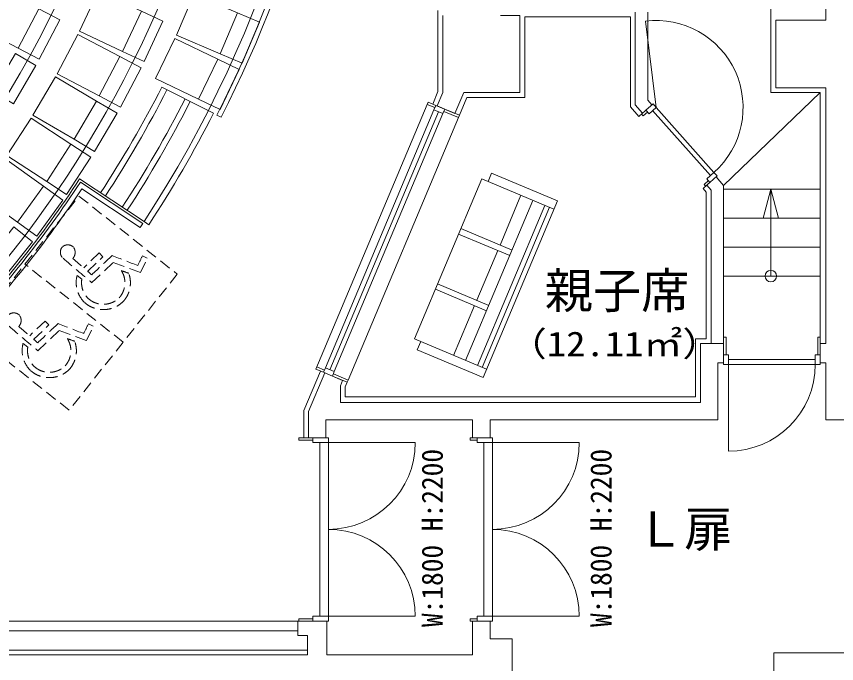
# Model space of a CAD drawing. Units: millimetres, scale not verified. Extents: x -24806 to 31194, y -25247 to 14164.
# Drawn here: x 10768 to 19277, y -17832 to -11120 of the extents above; entities that cross this region are included whole.
import ezdxf
from ezdxf.enums import TextEntityAlignment as Align

# ---------------------------------------------------------------- set-up
doc = ezdxf.new("R2010")
doc.units = ezdxf.units.MM
doc.header["$LTSCALE"] = 100
doc.linetypes.add('DASHED1', pattern=[1.8, 1.2, -0.6])
doc.layers.add('0-0', color=7, linetype='Continuous', lineweight=18)
doc.layers.add('C-F', color=7, linetype='Continuous', lineweight=18)
doc.layers.add('0-A', color=7, linetype='Continuous')
doc.styles.add('HGｺﾞｼｯｸE', font='')
doc.styles.add('ＭＳ ゴシック', font='')
doc.styles.get('HGｺﾞｼｯｸE').set_extended_font_data('HGｺﾞｼｯｸE')
doc.styles.get('ＭＳ ゴシック').set_extended_font_data('MS Gothic')

msp = doc.modelspace()

# ---------------------------------------------------------------- linework, layer by layer
at = {"layer": '0-0'}
for p, q in [((19165.6, -11159.3), (19165.6, -1948.3)), ((18594.9, -10944), (18594.9, -11910.2)), ((15140.8, -11059.2), (15140.8, -11900.1)), ((15190.9, -11910.2), (15190.9, -11109.2)), ((17138.2, -11124.3), (16041.9, -11124.3)), ((16041.9, -11960.3), (16041.9, -11124.3)), ((17138.2, -11124.3), (17138.2, -12056.9)), ((17188.3, -11074.2), (17188.3, -12037.9)), ((17318.4, -11074.2), (17318.4, -11988.4)), ((17405.8, -12064.1), (17293.4, -11170)), ((18645, -11860.1), (18645, -11159.3)), ((18645, -11159.3), (19165.6, -11159.3)), ((12276.8, -11853.3), (12759.1, -12097.5)), ((15086.5, -12029.2), (15140.8, -11900.1)), ((15317.2, -12126.3), (15408.1, -11910.2)), ((15991.8, -11910.2), (15408.1, -11910.2)), ((18104.4, -12872.6), (19105.5, -11910.2)), ((18594.9, -11910.2), (19105.5, -11910.2)), ((19165.6, -11860.1), (18645, -11860.1)), ((19105.5, -11910.2), (19105.5, -14463.2)), ((19165.6, -11860.1), (19165.6, -14513.3)), ((15363.4, -12145.7), (15441.4, -11960.3)), ((15441.4, -11960.3), (16041.9, -11960.3)), ((17361.3, -12036.6), (17318.4, -11988.4)), ((13875.7, -14778.3), (15030.7, -12032.9)), ((15118.8, -12042.8), (15040.4, -12009.8)), ((15118.8, -12042.8), (15099.4, -12088.9)), ((15118.8, -12042.8), (15317.2, -12126.3)), ((15363.4, -12145.7), (15211.1, -12081.6)), ((17226.6, -12156.4), (17138.2, -12056.9)), ((17264, -12123.1), (17188.3, -12037.9)), ((17330.9, -12130.6), (17405.8, -12064.1)), ((18004.4, -12737.5), (17405.8, -12064.1)), ((12759.1, -12097.5), (12812.7, -12124.6)), ((12893, -12165.4), (12848.4, -12142.7)), ((15099.4, -12088.9), (13973.5, -14765.2)), ((15145.5, -12108.3), (14019.7, -14784.6)), ((15191.7, -12127.8), (14065.8, -14804)), ((17226.6, -12156.4), (17264, -12123.1)), ((17967, -12770.8), (17368.4, -12097.3)), ((15696.8, -12746.4), (15660.9, -12831.7)), ((16379.7, -13033.7), (15696.8, -12746.4)), ((17929.6, -12804.1), (18004.4, -12737.5)), ((11424.2, -12805.6), (12092.4, -13247.2)), ((11431.3, -12840.3), (12078.5, -13268.1)), ((15596.3, -12804.5), (16343.8, -13119.1)), ((18104.4, -12872.6), (18026.4, -12784.9)), ((17891.7, -12904.7), (17929.2, -12871.4)), ((17924.1, -12941.1), (17891.7, -12904.7)), ((17974.2, -12922.1), (17929.2, -12871.4)), ((17974.2, -12922.1), (17974.2, -14513.3)), ((18104.4, -14513.3), (18104.4, -12872.6)), ((19105.5, -12911.4), (18104.4, -12911.4)), ((18594.9, -12911.4), (18514.5, -13211.7)), ((16002.4, -12975.4), (15784.9, -13492.2)), ((17924.1, -12941.1), (17924.1, -14463.2)), ((16126.9, -13027.8), (15428, -14688.9)), ((16251.5, -13080.2), (15552.6, -14741.3)), ((16297.7, -13099.7), (15598.7, -14760.7)), ((15609, -14865.5), (16379.7, -13033.7)), ((12092.4, -13247.2), (12142.5, -13280.4)), ((19105.5, -13211.7), (18104.4, -13211.7)), ((15378.9, -13321.3), (15909.5, -13544.6)), ((15355.6, -13376.7), (15886.2, -13600)), ((19105.5, -13512.1), (18104.4, -13512.1)), ((15761.6, -13547.5), (15544.2, -14064.3)), ((19105.5, -13812.5), (18104.4, -13812.5)), ((15114.8, -13948.8), (15645.5, -14172.1)), ((15138.1, -13893.5), (15668.8, -14116.7)), ((15520.9, -14119.7), (15303.4, -14636.5)), ((17814, -14463.2), (17814, -15063.9)), ((17814, -14463.2), (17924.1, -14463.2)), ((18104.4, -14628.4), (18104.4, -14448.2)), ((19105.5, -14628.4), (19105.5, -14448.2)), ((14962, -14492.8), (14926.1, -14578.2)), ((17864.1, -14513.3), (17864.1, -15124)), ((17864.1, -14513.3), (18104.4, -14513.3)), ((18104.4, -14713.5), (18104.4, -14513.3)), ((19105.5, -14713.5), (19105.5, -14513.3)), ((19105.5, -14513.3), (19165.6, -14513.3)), ((14926.1, -14578.2), (15609, -14865.5)), ((18154.4, -14628.4), (18104.4, -14628.4)), ((18104.4, -14628.4), (18129.4, -14628.4)), ((18104.4, -14628.4), (18104.4, -14728.5)), ((18154.4, -14628.4), (18154.4, -14728.5)), ((19055.5, -14628.4), (19105.5, -14628.4)), ((19055.5, -14628.4), (19055.5, -14728.5)), ((19080.5, -14628.4), (19105.5, -14628.4)), ((19105.5, -14728.5), (19105.5, -14628.4)), ((18044.3, -14713.5), (18044.3, -15304.2)), ((18044.3, -14713.5), (18104.4, -14713.5)), ((19055.5, -14678.5), (18154.4, -14678.5)), ((19105.5, -14713.5), (19165.6, -14713.5)), ((19165.6, -14713.5), (19165.6, -15304.2)), ((13749.2, -15208.2), (13921.8, -14797.8)), ((13954.1, -14811.3), (13875.7, -14778.3)), ((13963.8, -14788.3), (13885.4, -14755.3)), ((18154.4, -14728.5), (18104.4, -14728.5)), ((18129.4, -14728.5), (18104.4, -14728.5)), ((18154.4, -14728.5), (18154.4, -15629.6)), ((19055.5, -14728.5), (18154.4, -14728.5)), ((13799.2, -15218.3), (13968, -14817.2)), ((13968, -14817.2), (14152.5, -14894.8)), ((14198.7, -14914.2), (14046.4, -14850.2)), ((14129.2, -14950.2), (14152.5, -14894.8)), ((14129.2, -14950.2), (14129.2, -15124)), ((14179.3, -14960.3), (14198.7, -14914.2)), ((14179.3, -14960.3), (14179.3, -15063.9)), ((14208.4, -14891.2), (14198.7, -14914.2)), ((14129.2, -15124), (17864.1, -15124)), ((17814, -15063.9), (14179.3, -15063.9)), ((13749.2, -15208.2), (13749.2, -15489.4)), ((13799.2, -15218.3), (13799.2, -15489.4)), ((13979.4, -15304.2), (15501.3, -15304.2)), ((15501.3, -15489.4), (15501.3, -15304.2)), ((19365.9, -15304.2), (19165.6, -15304.2)), ((13844.3, -15489.4), (13699.1, -15489.4)), ((13844.3, -15489.4), (13844.3, -15539.5)), ((13844.3, -15514.5), (13844.3, -15489.4)), ((13844.3, -15539.5), (14004.5, -15539.5)), ((13914.4, -15539.5), (14004.5, -15539.5)), ((13914.4, -15539.5), (13914.4, -17341.6)), ((14004.5, -15539.5), (14905.5, -15539.5)), ((14004.5, -17341.6), (14004.5, -15539.5)), ((15476.2, -15514.5), (15546.3, -15514.5)), ((15501.3, -15489.4), (15681.5, -15489.4)), ((15546.3, -15489.4), (15546.3, -15539.5)), ((15546.3, -15514.5), (15546.3, -15489.4)), ((15546.3, -15539.5), (15706.5, -15539.5)), ((15616.4, -15539.5), (15706.5, -15539.5)), ((15616.4, -15539.5), (15616.4, -17341.6)), ((15706.5, -15539.5), (16607.6, -15539.5)), ((15706.5, -17341.6), (15706.5, -15539.5)), ((13844.3, -17391.7), (13844.3, -17341.6)), ((13844.3, -17341.6), (14004.5, -17341.6)), ((13914.4, -17341.6), (14004.5, -17341.6)), ((14004.5, -17341.6), (14905.5, -17341.6)), ((15546.3, -17391.7), (15546.3, -17341.6)), ((15546.3, -17341.6), (15706.5, -17341.6)), ((15616.4, -17341.6), (15706.5, -17341.6)), ((15706.5, -17341.6), (16607.6, -17341.6)), ((10185, -17391.7), (13689.1, -17391.7)), ((13689.1, -17391.7), (13789.2, -17391.7)), ((13689.1, -17391.7), (13689.1, -17541.9)), ((13844.3, -17391.7), (13699.1, -17391.7)), ((13729.1, -17391.7), (13729.1, -17391.7)), ((13789.2, -17391.7), (13989.5, -17391.7)), ((13844.3, -17366.7), (13844.3, -17391.7)), ((13989.5, -17742.1), (13989.5, -17391.7)), ((15476.2, -17366.7), (15546.3, -17366.7)), ((15501.3, -17742.1), (15501.3, -17391.7)), ((15501.3, -17391.7), (15681.5, -17391.7)), ((15546.3, -17366.7), (15546.3, -17391.7)), ((15681.5, -17576.9), (15681.5, -17391.7)), ((10185, -17491.8), (13689.1, -17491.8)), ((13689.1, -17541.9), (13789.2, -17541.9)), ((13789.2, -17742.1), (13789.2, -17541.9)), ((15681.5, -17576.9), (15911.8, -17576.9)), ((15911.8, -18463), (15911.8, -17576.9)), ((10185, -17692.1), (13789.2, -17692.1)), ((10185, -17742.1), (13789.2, -17742.1)), ((13989.5, -17742.1), (15501.3, -17742.1))]:
    msp.add_line(p, q, dxfattribs=at)
at = {"layer": '0-0', "linetype": 'DASHED1'}
for p, q in [((10296.2, -14394.4), (11417.1, -12983.3)), ((11417.1, -12983.3), (12436.2, -13792.9)), ((11875.7, -14498.4), (10856.6, -13688.9)), ((12436.2, -13792.9), (11315.3, -15204)), ((11315.3, -15204), (10296.2, -14394.4))]:
    msp.add_line(p, q, dxfattribs=at)
at = {"layer": '0-0'}
for points in [[(10786.5, -11450.2), (10348.4, -11222.2), (10560.9, -10813.7), (10999.1, -11041.7)], [(11869.4, -11483.4), (11422, -11274.1), (11617.2, -10857), (12064.6, -11066.3)], [(12881.5, -11507.7), (12427.3, -11313.6), (12608.3, -10890.1), (13062.5, -11084.2)], [(11005.6, -11564.2), (10786.5, -11450.2), (10999.1, -11041.7), (11218.2, -11155.7)], [(12093.1, -11588.1), (11869.4, -11483.4), (12064.6, -11066.3), (12288.3, -11170.9)], [(13108.6, -11604.8), (12881.5, -11507.7), (13062.5, -11084.2), (13289.5, -11181.3)], [(11628.2, -11945), (11191, -11715.1), (11405.5, -11307.5), (11842.6, -11537.4)], [(12657.5, -11977.9), (12212.1, -11764.4), (12411.2, -11349.1), (12856.6, -11562.6)], [(10737, -12025.2), (10524.1, -11900.1), (10757.3, -11503), (10970.3, -11628.1)], [(11846.7, -12060), (11628.2, -11945), (11842.6, -11537.4), (12061.1, -11652.4)], [(12880.2, -12084.7), (12657.5, -11977.9), (12856.6, -11562.6), (13079.3, -11669.4)], [(11365.6, -12394.8), (10939.7, -12144.7), (11172.9, -11747.6), (11598.8, -11997.7)], [(11578.6, -12519.9), (11365.6, -12394.8), (11598.8, -11997.7), (11811.8, -12122.8)], [(17330.9, -12130.6), (17297.7, -12093.2), (17372.5, -12026.7), (17405.8, -12064.1)], [(11082.3, -12831.9), (10668.6, -12562.1), (10920.1, -12176.4), (11333.9, -12446.1)], [(11289.2, -12966.8), (11082.3, -12831.9), (11333.9, -12446.1), (11540.7, -12581)], [(10778.9, -13255.3), (10378.2, -12966.5), (10647.5, -12592.8), (11048.2, -12881.6)], [(17962.8, -12841.5), (17929.6, -12804.1), (18004.4, -12737.5), (18037.7, -12775)], [(10979.3, -13399.7), (10778.9, -13255.3), (11048.2, -12881.6), (11248.6, -13026)], [(10649.5, -13817.6), (10456.1, -13664), (10742.5, -13303.3), (10935.9, -13456.9)], [(13973.5, -14765.2), (14065.8, -14804), (14046.4, -14850.2), (13954.1, -14811.3)]]:
    msp.add_lwpolyline(points, close=True, dxfattribs=at)
for points in [[(15791.6, -11109.2), (15991.8, -11109.2), (15991.8, -11910.2)], [(15317.2, -12126.3), (15132.6, -12048.6), (15190.9, -11910.2)], [(15109.1, -12065.9), (15030.7, -12032.9), (15040.4, -12009.8)], [(15099.4, -12088.9), (15191.7, -12127.8), (15211.1, -12081.6)], [(15201.4, -12104.7), (15353.7, -12168.7), (15363.4, -12145.7)], [(17314.3, -12111.9), (17269.4, -12151.8), (17252.8, -12133.1), (17297.7, -12093.2)], [(14056.1, -14827.1), (14208.4, -14891.2), (15353.7, -12168.7)], [(15596.3, -12804.5), (14897.4, -14465.6), (15644.9, -14780.2)], [(17946.2, -12822.8), (17901.3, -12862.7), (17917.9, -12881.4), (17962.8, -12841.5)], [(11445.5, -12909.7), (12050.9, -13309.9), (12078.5, -13268.1)], [(18594.9, -13812.5), (18594.9, -12911.4), (18675.4, -13211.7)], [(18129.4, -14628.4), (18129.4, -14448.2), (18104.4, -14448.2)], [(19080.5, -14628.4), (19080.5, -14448.2), (19105.5, -14448.2)], [(19055.5, -14728.5), (19105.5, -14728.5), (19080.5, -14728.5)], [(13799.2, -15489.4), (13979.4, -15489.4), (13979.4, -15304.2)], [(15681.5, -15489.4), (15681.5, -15304.2), (18044.3, -15304.2)], [(13699.1, -15489.4), (13699.1, -15514.5), (13844.3, -15514.5)], [(14004.5, -15539.5), (14004.5, -15489.4), (13844.3, -15489.4)], [(15546.3, -15489.4), (15476.2, -15489.4), (15476.2, -15514.5)], [(15706.5, -15539.5), (15706.5, -15489.4), (15546.3, -15489.4)], [(14004.5, -17341.6), (14004.5, -17391.7), (13844.3, -17391.7)], [(15706.5, -17341.6), (15706.5, -17391.7), (15546.3, -17391.7)], [(13699.1, -17391.7), (13699.1, -17366.7), (13844.3, -17366.7)], [(15546.3, -17391.7), (15476.2, -17391.7), (15476.2, -17366.7)], [(18625, -18463), (18625, -17722.1), (19365.9, -17722.1)]]:
    msp.add_lwpolyline(points, dxfattribs=at)
msp.add_circle((18594.9, -13812.5), 59.8, dxfattribs=at)
for centre, radius, start, end in [((1875.1, -6553.8), 10312.3, 286.42264, 359.99989), ((1875.1, -6553.8), 11288.4, 297.10733, 0), ((1875.1, -6553.8), 12214.5, 326.77084, 0), ((1875.1, -6553.8), 12314.6, 333.00951, 358.01413), ((1875.1, -6553.8), 12364.7, 333.00951, 358.01413), ((17405.8, -12064.1), 901.1, 311.63353, 97.16454), ((1875.1, -6553.8), 11673.9, 326.78172, 333.00183), ((1875.1, -6553.8), 11734, 326.78172, 333.00183), ((1875.1, -6553.8), 11944.2, 326.77615, 333.00517), ((1875.1, -6553.8), 12004.3, 326.77615, 333.00517), ((1875.1, -6553.8), 12274.6, 326.7697, 333.00905), ((1875.1, -6553.8), 11413.6, 316.21176, 326.78732), ((1875.1, -6553.8), 11438.6, 316.33746, 326.66139), ((1875.1, -6553.8), 11488.7, 316.58723, 326.41119), ((18154.4, -14728.5), 901.1, 270, 0), ((14004.5, -15539.5), 901.1, 270, 0), ((15706.5, -15539.5), 901.1, 270, 0), ((14004.5, -17341.6), 901.1, 0, 90), ((15706.5, -17341.6), 901.1, 0, 90)]:
    msp.add_arc(centre, radius, start, end, dxfattribs=at)
at = {"layer": 'C-F', "linetype": 'DASHED1'}
for p, q in [((11446.6, -13845.9), (11397.5, -13808.1)), ((10886.1, -14551.5), (10837, -14513.7))]:
    msp.add_line(p, q, dxfattribs=at)
for points in [[(11507.8, -13763.1), (11665.6, -13613.9), (11627.9, -13573.7), (11466.7, -13726.2)], [(11550.7, -13881.4), (11772.1, -13673), (12054.9, -13776.1), (12126, -13626), (12076.2, -13603.3)], [(10947.3, -14468.6), (11105.1, -14319.5), (11067.4, -14279.3), (10906.2, -14431.8)], [(10990.2, -14586.9), (11211.7, -14378.5), (11494.4, -14481.6), (11565.5, -14331.5), (11515.7, -14308.8)]]:
    msp.add_lwpolyline(points, dxfattribs=at)
for centre, radius, start, end in [((11306.2, -13565.5), 82.2, 137.06934, 229.1713), ((11301, -13572.7), 83.8, 45.28678, 131.06638), ((11284.8, -13567.4), 92.7, 316.91554, 35.82687), ((135872.3, -145491.2), 181104.5, 133.25974, 133.35141), ((8823.3, -21581.1), 8503.4, 67.8703, 69.79539), ((14983.8, -15096.1), 3268.4, 152.82286, 154.79378), ((28089.1, 5865.7), 25757.9, 229.18252, 230.05341), ((31306.5, 10106.6), 31010.1, 229.94911, 230.22413), ((13259.9, -11823.2), 2614, 227.91068, 229.12534), ((11659.9, -13882.7), 233.9, 318.06467, 32.80682), ((12804.6, -11215.2), 2711.9, 249.5363, 251.25514), ((11662.9, -13882.9), 288, 317.4434, 20.24609), ((11676.4, -13880.9), 288.2, 165.38227, 225.75649), ((11673.3, -13881.3), 229.5, 171.11942, 226.03325), ((11669.9, -13870.8), 234.9, 228.41419, 314.25335), ((11670, -13867.4), 293.7, 228.4748, 314.27425), ((10740.6, -14278.3), 83.8, 45.28678, 131.06638), ((10724.4, -14273), 92.7, 316.91554, 35.82687), ((27528.7, 5160.2), 25757.9, 229.18252, 230.05341), ((30746, 9401.1), 31010.1, 229.94911, 230.22413), ((135311.8, -146196.7), 181104.5, 133.25974, 133.35141), ((8262.9, -22286.7), 8503.4, 67.8703, 69.79539), ((14423.3, -15801.6), 3268.4, 152.82286, 154.79378), ((11099.4, -14588.3), 233.9, 318.06467, 32.80682), ((12244.1, -11920.8), 2711.9, 249.5363, 251.25514), ((11115.9, -14586.4), 288.2, 165.38227, 225.75649), ((12699.4, -12528.8), 2614, 227.91068, 229.12534), ((11102.4, -14588.5), 288, 317.4434, 20.24609), ((11112.8, -14586.9), 229.5, 171.11942, 226.03325), ((11109.5, -14573), 293.7, 228.4748, 314.27425), ((11109.5, -14576.3), 234.9, 228.41419, 314.25335)]:
    msp.add_arc(centre, radius, start, end, dxfattribs=at)

# ---------------------------------------------------------------- texts
at = {"layer": '0-A', "style": 'HGｺﾞｼｯｸE'}
for s, p in [('親子席', (16249.5, -14256.4)), ('Ｌ扉', (17195.5, -16729.6))]:
    msp.add_text(s, height=366.6, dxfattribs=at).set_placement(p, align=Align.BOTTOM_LEFT)
at = {"layer": '0-A', "style": 'ＭＳ ゴシック', "width": 1.15}
msp.add_text('（12.11㎡） ', height=256.6, dxfattribs=at).set_placement((15868, -14721.1), align=Align.BOTTOM_LEFT)
at = {"layer": '0-A', "style": 'ＭＳ ゴシック', "width": 0.95}
for p in [(15257.6, -17453.3), (17008, -17453.3)]:
    msp.add_text('W:1800 H:2200', height=219.9, rotation=90, dxfattribs=at).set_placement(p, align=Align.BOTTOM_LEFT)

doc.saveas('drawing.dxf')
